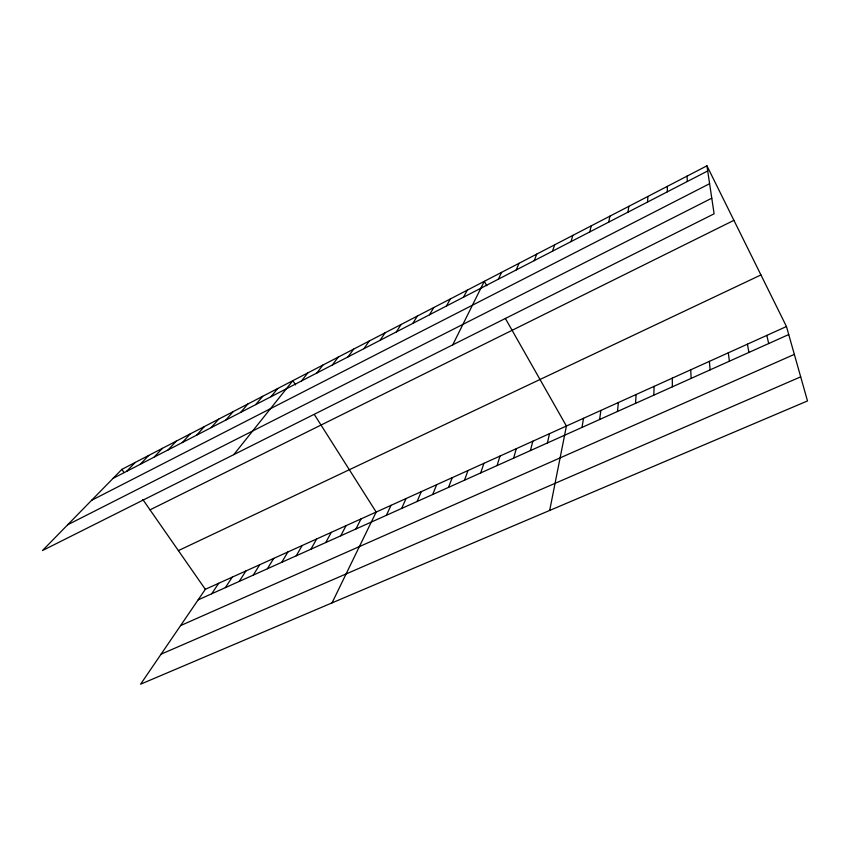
<?xml version="1.0" encoding="UTF-8"?>
<svg xmlns="http://www.w3.org/2000/svg" width="850" height="850" viewBox="0 0 850 850"><rect width="100%" height="100%" fill="white"/><g stroke="black" fill="none" stroke-linecap="round" stroke-linejoin="round"><path stroke-width="1.27" d="M667.314 191.845L667.335 186.352M653.831 395.154L654.096 386.368M635.534 403.378L636.129 394.496M647.53 202.066L647.934 196.424M617.461 411.496L618.386 402.528M628.012 212.16L628.787 206.359M599.622 419.507L600.854 410.454M581.995 427.422L583.536 418.285M608.749 222.116L609.896 216.155M549.684 510.446L566.419 426.02L505.357 318.442M547.4 442.967L549.525 433.67M589.751 231.933L591.249 225.834M530.421 450.596L532.822 441.214M513.644 458.129L516.311 448.683M570.998 241.634L572.847 235.386M497.069 465.577L500.013 456.057M480.686 472.94L483.894 463.346M552.5 251.196L554.678 244.811M464.504 480.207L467.967 470.549M448.513 487.39L452.221 477.668M534.236 260.631L536.743 254.118M432.703 494.487L436.656 484.702M516.216 269.949L519.031 263.298M417.084 501.511L421.271 491.661M401.646 508.449L406.066 498.536M498.429 279.151L501.553 272.372M386.389 515.302L391.032 505.336M332.031 602.884L376.168 512.061L314.373 414.566M452.731 344.866L484.288 281.329L486.784 285.717M355.938 528.976L361.027 518.904M340.754 535.798L346.056 525.672M463.516 297.192L467.245 290.179M325.741 542.544L331.266 532.366M310.909 549.206L316.636 538.985M446.399 306.043L450.404 298.913M296.246 555.794L302.164 545.519M429.494 314.787L433.776 307.541M281.743 562.307L287.863 551.99M267.41 568.746L273.732 558.386M412.803 323.414L417.35 316.062M253.247 575.11L259.739 564.708M239.232 581.411L245.916 570.966M396.312 331.936L401.126 324.477M225.377 587.626L232.231 577.15M211.671 593.789L218.705 583.27M380.024 340.361L385.103 332.796M786.463 326.517L205.328 589.316L140.601 684.186L807.5 400.945L786.463 326.517L706.934 165.814L121.848 469.381L42.5 550.534L714.106 213.817L706.934 165.814M363.938 348.67L369.272 341.009M348.054 356.883L353.621 349.127M332.361 365.001L338.162 357.149M316.848 373.022L322.883 365.075M301.527 380.938L307.796 372.906M233.782 454.633L292.868 380.641L295.577 384.912M270.969 396.737L277.684 388.524M255.754 404.6L262.671 396.312M240.709 412.377L247.839 404.005M225.845 420.059L233.176 411.612M211.161 427.656L218.694 419.135M196.648 435.158L204.372 426.562M182.304 442.574L190.219 433.904M168.13 449.894L176.237 441.161M154.126 457.141L162.403 448.332M140.271 464.302L148.729 455.43M126.586 471.378L135.214 462.442M113.05 478.369L707.699 170.956M91.598 500.321L709.601 183.696M67.681 524.779L711.769 198.199M150.014 509.851L733.911 220.331M178.383 550.619L760.941 274.943M198.124 599.877L788.726 334.549M180.583 625.589L794.336 354.386M161.075 654.171L800.689 376.848M121.848 469.381L124.026 472.515M142.843 499.545L205.328 589.316M766.817 335.399L768.697 343.549M747.426 344.165L748.924 352.431M728.28 352.824L729.406 361.197M709.389 361.367L710.143 369.856M687.002 176.152L687.363 181.475M690.721 369.814L691.135 378.399M672.297 378.144L672.361 386.824"/></g></svg>
